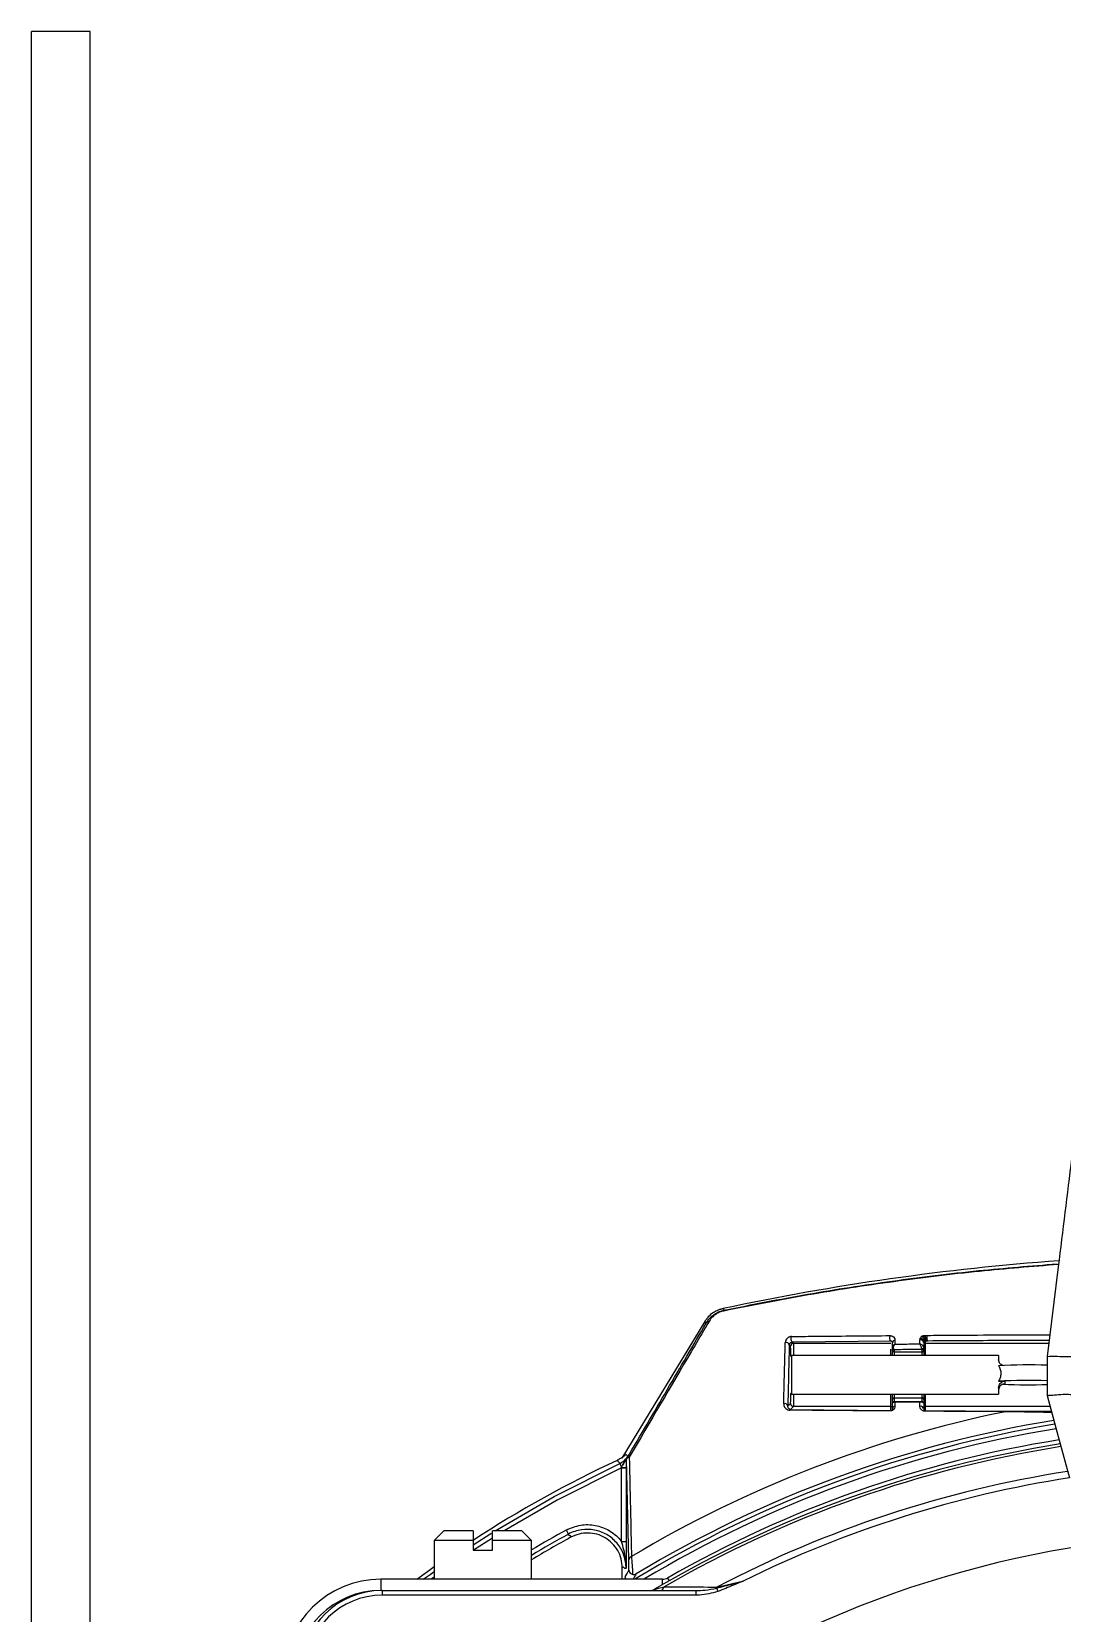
# Model space of a CAD drawing. Extents: x 7 to 135, y 3 to 97.
# Drawn here: x 124.96 to 128.27, y 44.61 to 49.7 of the extents above; entities that cross this region are included whole.
import ezdxf

# ---------------------------------------------------------------- set-up
doc = ezdxf.new("R2010")
doc.units = 0
doc.header["$MEASUREMENT"] = 0
doc.layers.add('OBJECT', color=7, linetype='CONTINUOUS')

msp = doc.modelspace()

# ---------------------------------------------------------------- linework, layer by layer
at = {"layer": 'OBJECT'}
for p, q in [((125.1466, 49.6965), (124.9586, 49.6965)), ((124.9586, 40.7239), (124.9586, 49.6965)), ((125.1466, 42.8801), (125.1466, 49.6965)), ((128.2571, 45.7251), (128.2216, 45.4365)), ((126.8562, 45.1099), (127.1222, 45.5492)), ((127.3967, 45.4694), (127.3929, 45.4732)), ((127.7197, 45.4854), (127.4033, 45.4828)), ((127.4033, 45.4828), (127.4067, 45.4794)), ((127.4067, 45.4794), (127.7197, 45.4794)), ((127.7247, 45.4662), (127.7247, 45.4809)), ((127.8247, 45.4814), (127.8247, 45.4651)), ((127.8266, 45.4851), (127.8251, 45.4832)), ((127.8282, 45.5043), (127.837, 45.5043)), ((127.8338, 45.4862), (127.8297, 45.4861)), ((127.8297, 45.4861), (127.8297, 45.4794)), ((127.8297, 45.4794), (128.2269, 45.4794)), ((127.8297, 45.4794), (127.8297, 45.4399)), ((127.8391, 45.4862), (127.8338, 45.4862)), ((127.4004, 45.4399), (127.3967, 45.4362)), ((128.0654, 45.4399), (127.4004, 45.4399)), ((127.4004, 45.4399), (127.4004, 45.3151)), ((127.7197, 45.4399), (127.7197, 45.4601)), ((127.7247, 45.4564), (127.7247, 45.4632)), ((127.7247, 45.4399), (127.7247, 45.4564)), ((127.7297, 45.4582), (127.7297, 45.4514)), ((127.7297, 45.4514), (127.8197, 45.4514)), ((127.7297, 45.4514), (127.7297, 45.4399)), ((127.8197, 45.4514), (127.8197, 45.4588)), ((127.8197, 45.4399), (127.8197, 45.4514)), ((127.8247, 45.4638), (127.8247, 45.4564)), ((127.8247, 45.4564), (127.8247, 45.4399)), ((128.0654, 45.4399), (128.0654, 45.4256)), ((128.2216, 45.4365), (128.2216, 45.3115)), ((128.2216, 45.4365), (128.2216, 45.4365)), ((127.3967, 45.3187), (127.4004, 45.3149)), ((128.0654, 45.3569), (128.0854, 45.3569)), ((128.0654, 45.3359), (128.0654, 45.3149)), ((128.0854, 45.3569), (128.0854, 45.348)), ((127.3881, 45.2768), (127.3967, 45.2854)), ((127.4067, 45.2754), (127.3973, 45.2661)), ((127.3973, 45.2661), (127.7197, 45.2632)), ((127.4004, 45.3151), (127.4004, 45.3149)), ((127.4004, 45.3149), (128.0654, 45.3149)), ((127.7197, 45.2754), (127.4067, 45.2754)), ((127.7197, 45.2754), (127.7197, 45.3149)), ((127.7197, 45.2632), (127.7197, 45.2754)), ((127.7247, 45.2984), (127.7247, 45.3149)), ((127.7247, 45.2869), (127.7247, 45.2984)), ((127.7247, 45.2685), (127.7247, 45.2869)), ((127.7297, 45.3149), (127.7297, 45.3034)), ((127.7297, 45.3034), (127.7297, 45.2919)), ((127.7297, 45.3034), (127.8197, 45.3034)), ((127.8197, 45.3034), (127.8197, 45.3149)), ((127.8197, 45.2913), (127.8197, 45.3034)), ((127.8247, 45.3149), (127.8247, 45.2984)), ((127.8247, 45.2984), (127.8247, 45.2863)), ((127.8247, 45.2863), (127.8247, 45.2679)), ((127.8297, 45.3149), (127.8297, 45.2754)), ((127.8297, 45.2754), (127.8297, 45.2623)), ((128.2313, 45.2754), (127.8297, 45.2754)), ((128.2216, 45.3115), (128.2216, 45.3115)), ((127.8297, 45.2623), (128.0897, 45.2607)), ((126.8693, 45.1215), (126.8743, 45.116)), ((126.854, 45.0788), (126.8543, 45.0796)), ((126.854, 45.0788), (126.869, 45.0788)), ((126.854, 44.8416), (126.854, 45.0788)), ((126.8543, 45.0796), (126.8568, 45.0866)), ((126.8697, 45.1061), (126.8688, 45.1064)), ((126.869, 45.0802), (126.869, 45.0788)), ((126.869, 45.0788), (126.869, 44.8416)), ((126.8773, 44.7824), (126.8697, 45.1061)), ((126.2834, 44.8762), (126.2524, 44.8452)), ((126.3776, 44.8762), (126.2834, 44.8762)), ((126.3776, 44.8762), (126.3776, 44.8452)), ((126.5339, 44.8762), (126.4396, 44.8762)), ((126.4396, 44.8452), (126.4396, 44.8762)), ((126.5649, 44.8452), (126.5339, 44.8762)), ((126.2524, 44.8452), (126.2524, 44.7199)), ((126.3776, 44.8452), (126.2524, 44.8452)), ((126.3776, 44.8452), (126.3776, 44.8137)), ((126.3776, 44.8137), (126.4396, 44.8137)), ((126.439, 44.8527), (126.3783, 44.8137)), ((126.4396, 44.8137), (126.4396, 44.8452)), ((126.5649, 44.8452), (126.4396, 44.8452)), ((126.5649, 44.7199), (126.5649, 44.8452)), ((126.854, 44.8416), (126.869, 44.8416)), ((126.0803, 44.7199), (126.0803, 44.6839)), ((126.9859, 44.7199), (126.0803, 44.7199)), ((126.2524, 44.7271), (126.2424, 44.7199)), ((126.8562, 44.7199), (126.8562, 44.7568)), ((126.9859, 44.7031), (126.9859, 44.7199)), ((127.0018, 44.7241), (127.0069, 44.7151)), ((126.0844, 44.6839), (126.0803, 44.6839)), ((126.0844, 44.6839), (127.0925, 44.6839)), ((126.0844, 44.6839), (126.0844, 44.6689)), ((127.0925, 44.6689), (126.0844, 44.6689)), ((127.0925, 44.6839), (127.0925, 44.6689))]:
    msp.add_line(p, q, dxfattribs=at)
at = {"layer": 'OBJECT', "flags": 128}
for points in [[(127.1804, 45.5906), (127.1824, 45.5878), (127.184, 45.5856)], [(127.126, 45.5439), (127.1239, 45.5468), (127.1222, 45.5492)], [(127.4033, 45.4828), (127.4019, 45.4834), (127.4006, 45.4848), (127.3996, 45.4869), (127.399, 45.4897), (127.3987, 45.4927), (127.3989, 45.4957), (127.3994, 45.4985), (127.4004, 45.5007)], [(127.7197, 45.4854), (127.7185, 45.4859), (127.7175, 45.4874), (127.7167, 45.4896), (127.7161, 45.4924), (127.7159, 45.4954), (127.7161, 45.4985), (127.7166, 45.5013), (127.7174, 45.5035)], [(127.7324, 45.489), (127.7324, 45.4778), (127.7324, 45.4763)], [(127.8126, 45.4769), (127.8126, 45.488), (127.8126, 45.4895)], [(127.7247, 45.4662), (127.7248, 45.4659), (127.7249, 45.4656), (127.7252, 45.4653), (127.7256, 45.465), (127.7261, 45.4648), (127.7266, 45.4646), (127.7273, 45.4644), (127.728, 45.4643)], [(127.7323, 45.2899), (127.7323, 45.2786), (127.7323, 45.2765)], [(127.8125, 45.2759), (127.8125, 45.2871), (127.8125, 45.2893)], [(128.2216, 45.3115), (128.2572, 45.1788), (128.2928, 45.046)], [(126.4481, 44.8762), (126.6377, 44.9866), (126.8482, 45.0927)], [(126.854, 45.0788), (126.6466, 44.9744), (126.4766, 44.8762)], [(126.8482, 45.0927), (126.8469, 45.0941), (126.8411, 45.1006), (126.8397, 45.1022)], [(126.8482, 45.0927), (126.8484, 45.0924), (126.8487, 45.0916), (126.8493, 45.0904), (126.85, 45.0888), (126.8509, 45.0868), (126.852, 45.0846), (126.8531, 45.0822), (126.8543, 45.0796)], [(126.3776, 44.8312), (126.4344, 44.8676), (126.4364, 44.8688)], [(126.1962, 44.7199), (126.2303, 44.7448), (126.2524, 44.7606)], [(126.2169, 44.7199), (126.2389, 44.7359), (126.2524, 44.7455)], [(126.8654, 44.7275), (126.8717, 44.7387), (126.8778, 44.7496)], [(126.8654, 44.7275), (126.8659, 44.7235), (126.8674, 44.7199)], [(127.1593, 44.6917), (127.1597, 44.6906), (127.1602, 44.6895), (127.1607, 44.6882), (127.1612, 44.6868), (127.1617, 44.6853), (127.1623, 44.6838), (127.1629, 44.6822), (127.1635, 44.6806)]]:
    msp.add_lwpolyline(points, dxfattribs=at)
at = {"layer": 'OBJECT'}
for centre, radius, start, end in [((128.8465, 37.766), 8, 94.20907, 102.02022), ((127.1859, 45.5826), 0.00353, 122.2488, 180.6143), ((127.1335, 45.5384), 0.00927, 87.4564, 144.0217), ((127.3832, 45.4717), 0.00988, 8.7568, 108.5259), ((127.4067, 45.4694), 0.01, 90.0226, 179.9774), ((127.7335, 45.4802), 0.0088, 96.7881, 175.6841), ((127.8151, 45.4802), 0.00966, 7.1372, 105.2052), ((127.8297, 45.4744), 0.005, 89.9969, 179.993), ((127.7297, 45.4632), 0.005, 180.0103, 269.9997), ((127.7297, 45.4564), 0.005, 180.007, 270.0031), ((127.82, 45.466), 0.00482, 252.8644, 349.2803), ((127.8197, 45.4638), 0.005, 269.9883, 0.0016), ((127.8197, 45.4564), 0.005, 269.9902, 359.9997), ((128.161, 43.6491), 1.7602, 88.0274, 93.1136), ((128.161, 43.599), 1.7605, 88.0277, 93.1132), ((128.1608, 47.182), 1.8366, 267.4823, 271.8974), ((127.3783, 45.2752), 0.00991, 8.9458, 109.2355), ((127.3979, 45.2621), 0.004, 97.848, 153.532), ((127.4067, 45.2854), 0.01, 180.0226, 269.9758), ((127.7197, 45.2804), 0.005, 269.9936, 359.9963), ((127.7297, 45.2984), 0.005, 90.0003, 179.993), ((127.7297, 45.2869), 0.005, 89.9969, 179.993), ((127.7334, 45.2678), 0.00877, 97.3817, 175.7302), ((127.731, 45.2874), 0.00448, 91.6067, 150.8682), ((127.8151, 45.2666), 0.00967, 7.2546, 105.7717), ((127.8164, 45.2887), 0.0025, 32.1355, 84.8892), ((127.8197, 45.2984), 0.005, 0.0003, 90.0064), ((127.8197, 45.2863), 0.005, 0.0003, 90.0098), ((127.8297, 45.2804), 0.005, 180.0103, 269.9997), ((128.8467, 41.5164), 3.8186, 101.4598, 120.8968), ((128.8467, 41.5164), 3.7503, 99.2082, 121.3276), ((128.8467, 41.5164), 3.7631, 99.2281, 121.1334), ((127.7203, 45.26), 0.00327, 100.5853, 157.6108), ((127.8303, 45.2594), 0.00302, 102.0369, 159.6651), ((128.0904, 45.2583), 0.00249, 107.5601, 166.1275), ((128.8467, 41.5164), 3.7353, 99.1849, 120.9476), ((128.8461, 41.5039), 3.711, 99.0877, 119.8014), ((128.8466, 41.4765), 3.7247, 99.0072, 120.4312), ((128.8466, 41.4765), 3.7159, 98.993, 119.9693), ((128.4207, 41.7084), 3.744, 114.9783, 123.0625), ((126.8577, 45.1779), 0.0983, 267.9736, 276.5731), ((128.8466, 41.4765), 3.6335, 98.8562, 117.646), ((128.8466, 41.4765), 3.6122, 98.8176, 116.3325), ((128.4207, 41.7084), 3.6183, 118.8272, 120.8576), ((128.4207, 41.7084), 3.6033, 118.8271, 121.0002), ((128.8466, 41.5165), 3.35, 93.5142, 125.5044), ((128.4207, 41.7084), 3.591, 118.8087, 121.118), ((126.8896, 44.7814), 0.0123, 107.6992, 175.6326), ((126.0803, 44.4069), 0.313, 90, 179), ((133.9634, 40.7687), 8.1012, 150.66522, 150.80809), ((126.9859, 44.7519), 0.032, 270, 299.8014), ((126.0803, 44.4069), 0.277, 90, 179), ((126.0844, 44.4239), 0.26, 90, 178.8389), ((126.0844, 44.4239), 0.245, 90, 178.8389), ((126.9449, 44.7139), 0.03, 270, 300.4312), ((126.9763, 44.6977), 0.0143, 284.196, 351.0933), ((127.1283, 44.706), 0.0341, 335.274, 341.4684)]:
    msp.add_arc(centre, radius, start, end, dxfattribs=at)
for centre, major_axis, ratio, start_param, end_param in [((127.4067, 45.3774), (0, 0.102), 0.015744, 5.371918, 6.265732), ((127.3967, 45.3774), (0, 0.092), 0.017455, 5.422492, 6.265732), ((127.3967, 45.3774), (0, 0.092), 0.017455, 3.159046, 4.002286), ((127.4067, 45.3774), (0, 0.102), 0.015744, 3.159046, 4.052859)]:
    msp.add_ellipse(centre, major_axis=major_axis, ratio=ratio, start_param=start_param, end_param=end_param, dxfattribs=at)
for points, knots in [([(128.3443, 46.4316), (128.3436, 46.4259), (128.3401, 46.3975), (128.3253, 46.2781), (128.2969, 46.0483), (128.2714, 45.8412), (128.2571, 45.7251)], [0, 0, 0, 0, 0.024147, 0.120738, 0.507103, 1, 1, 1, 1]), ([(128.2579, 45.7322), (128.1732, 45.7254), (127.9955, 45.7113), (127.727, 45.6781), (127.4524, 45.6361), (127.2724, 45.6004), (127.1824, 45.5826)], [0, 0, 0, 0, 0.231558, 0.485576, 0.742782, 1, 1, 1, 1]), ([(127.184, 45.5856), (127.2729, 45.6032), (127.4505, 45.6383), (127.7237, 45.6802), (127.9912, 45.7134), (128.1693, 45.7275), (128.2533, 45.7342)], [0, 0, 0, 0, 0.2553137, 0.5106163, 0.7690007, 1, 1, 1, 1]), ([(127.126, 45.5439), (127.1297, 45.5495), (127.1366, 45.5597), (127.1516, 45.5723), (127.1676, 45.5812), (127.1786, 45.5842), (127.184, 45.5856)], [0, 0, 0, 0, 0.310494, 0.568554, 0.784349, 1, 1, 1, 1]), ([(127.1286, 45.5591), (127.1296, 45.5604), (127.1332, 45.5653), (127.1408, 45.5719), (127.1464, 45.5767)], [0, 0, 0, 0, 0.262267, 1, 1, 1, 1]), ([(127.1824, 45.5826), (127.1778, 45.5814), (127.1687, 45.579), (127.1551, 45.5714), (127.1425, 45.5607), (127.137, 45.5523), (127.1339, 45.5477)], [0, 0, 0, 0, 0.210462, 0.421165, 0.679148, 1, 1, 1, 1]), ([(127.1464, 45.5767), (127.1512, 45.5797), (127.1585, 45.5841), (127.1667, 45.5871), (127.1685, 45.5877), (127.1689, 45.5878)], [0, 0, 0, 0, 0.60342, 0.908941, 1, 1, 1, 1]), ([(127.1689, 45.5878), (127.1697, 45.588), (127.1709, 45.5883), (127.1729, 45.5889), (127.1748, 45.5894), (127.1766, 45.5898), (127.1783, 45.5902), (127.1795, 45.5904), (127.1802, 45.5906), (127.1804, 45.5906)], [0, 0, 0, 0, 0.3217019, 0.5413701, 0.6931378, 0.8521132, 0.9158647, 0.9689662, 1, 1, 1, 1]), ([(126.871, 45.108), (126.9145, 45.1823), (127.0017, 45.331), (127.0845, 45.4729), (127.126, 45.5439)], [0, 0, 0, 0, 0.499626, 1, 1, 1, 1]), ([(127.1339, 45.5477), (127.1302, 45.5413), (127.1116, 45.5095), (127.0287, 45.368), (126.9459, 45.2271), (126.8787, 45.1129)], [0, 0, 0, 0, 0.045191, 0.225954, 1, 1, 1, 1]), ([(127.1222, 45.5492), (127.1224, 45.5496), (127.1229, 45.5504), (127.1237, 45.5518), (127.1255, 45.5545), (127.1271, 45.5569), (127.1281, 45.5584), (127.1286, 45.5591)], [0, 0, 0, 0, 0.047461, 0.109272, 0.225816, 0.646285, 1, 1, 1, 1]), ([(127.375, 45.2846), (127.3757, 45.3136), (127.3774, 45.3792), (127.3791, 45.4446), (127.38, 45.481)], [0, 0, 0, 0, 0.44271, 1, 1, 1, 1]), ([(127.4004, 45.5007), (127.3991, 45.5007), (127.3965, 45.5005), (127.3925, 45.4992), (127.3887, 45.4971), (127.3848, 45.4938), (127.381, 45.4881), (127.3804, 45.4838), (127.38, 45.481)], [0, 0, 0, 0, 0.105686, 0.211953, 0.310189, 0.443908, 0.64924, 1, 1, 1, 1]), ([(127.3929, 45.4732), (127.392, 45.4367), (127.3904, 45.3714), (127.3888, 45.3058), (127.3881, 45.2768)], [0, 0, 0, 0, 0.557292, 1, 1, 1, 1]), ([(127.3929, 45.4732), (127.3932, 45.4747), (127.3935, 45.4767), (127.3955, 45.4793), (127.3967, 45.4805), (127.3978, 45.4812), (127.3989, 45.4818), (127.4, 45.4823), (127.4013, 45.4827), (127.4024, 45.4828), (127.403, 45.4828), (127.4033, 45.4828)], [0, 0, 0, 0, 0.4880719, 0.6407344, 0.7123929, 0.7730638, 0.8187575, 0.8648549, 0.9058683, 0.962321, 1, 1, 1, 1]), ([(127.4004, 45.5007), (127.4063, 45.5008), (127.436, 45.5011), (127.5403, 45.502), (127.6411, 45.5029), (127.7174, 45.5035)], [0, 0, 0, 0, 0.057285, 0.286437, 1, 1, 1, 1]), ([(127.7174, 45.5035), (127.719, 45.5033), (127.7223, 45.503), (127.7267, 45.5007), (127.7312, 45.4963), (127.732, 45.4917), (127.7324, 45.489)], [0, 0, 0, 0, 0.14682, 0.307864, 0.583686, 1, 1, 1, 1]), ([(127.7247, 45.4809), (127.7246, 45.4817), (127.7243, 45.4832), (127.7228, 45.4845), (127.7215, 45.4852), (127.7202, 45.4854), (127.7197, 45.4854)], [0, 0, 0, 0, 0.449939, 0.736989, 0.88839, 1, 1, 1, 1]), ([(127.7247, 45.4662), (127.7248, 45.467), (127.7249, 45.4685), (127.726, 45.471), (127.7279, 45.4734), (127.7299, 45.475), (127.7313, 45.4758), (127.7318, 45.476), (127.7321, 45.4761), (127.7322, 45.4762), (127.7323, 45.4762), (127.7323, 45.4762), (127.7324, 45.4763), (127.7324, 45.4763)], [0, 0, 0, 0, 0.177165, 0.37817, 0.602217, 0.860542, 0.921391, 0.955495, 0.974755, 0.985659, 0.988705, 0.990724, 1, 1, 1, 1]), ([(127.728, 45.4643), (127.728, 45.465), (127.7279, 45.4667), (127.7284, 45.4695), (127.7295, 45.4725), (127.7308, 45.4745), (127.7317, 45.4756), (127.732, 45.4759), (127.7322, 45.4761), (127.7323, 45.4761), (127.7323, 45.4762), (127.7324, 45.4762), (127.7324, 45.4763), (127.7324, 45.4763)], [0, 0, 0, 0, 0.177181, 0.378145, 0.60219, 0.860527, 0.921382, 0.955449, 0.974729, 0.985702, 0.988718, 0.990769, 1, 1, 1, 1]), ([(127.7324, 45.4763), (127.7494, 45.4764), (127.776, 45.4766), (127.8028, 45.4768), (127.8126, 45.4769)], [0, 0, 0, 0, 0.636488, 1, 1, 1, 1]), ([(127.8126, 45.4895), (127.8128, 45.4914), (127.8129, 45.4933), (127.8137, 45.4951), (127.8137, 45.4951)], [0, 0, 0, 0, 0.991979, 1, 1, 1, 1]), ([(127.8185, 45.4614), (127.8184, 45.4619), (127.8182, 45.4629), (127.8176, 45.4649), (127.8169, 45.4673), (127.8157, 45.4704), (127.8144, 45.4733), (127.8135, 45.4752), (127.813, 45.4761), (127.8128, 45.4765), (127.8127, 45.4767), (127.8126, 45.4768), (127.8126, 45.4768), (127.8126, 45.4769)], [0, 0, 0, 0, 0.109506, 0.21916, 0.341374, 0.502151, 0.736128, 0.872147, 0.934208, 0.965691, 0.982083, 0.993424, 1, 1, 1, 1]), ([(127.8247, 45.4651), (127.8247, 45.4656), (127.8246, 45.4667), (127.8238, 45.4686), (127.8225, 45.4707), (127.8202, 45.4732), (127.8174, 45.4751), (127.815, 45.4762), (127.8138, 45.4766), (127.8132, 45.4767), (127.8129, 45.4768), (127.8127, 45.4768), (127.8126, 45.4769), (127.8126, 45.4769)], [0, 0, 0, 0, 0.109482, 0.219138, 0.341355, 0.502134, 0.736118, 0.872103, 0.934209, 0.965721, 0.98204, 0.993397, 1, 1, 1, 1]), ([(127.8137, 45.4951), (127.8142, 45.4962), (127.8151, 45.4982), (127.8172, 45.5001), (127.8183, 45.501)], [0, 0, 0, 0, 0.497686, 1, 1, 1, 1]), ([(127.8137, 45.4951), (127.8146, 45.4951), (127.8163, 45.4951), (127.8188, 45.4943), (127.8211, 45.493), (127.8231, 45.4914), (127.8245, 45.4894), (127.8254, 45.4873), (127.8257, 45.4852), (127.8253, 45.4839), (127.8251, 45.4832)], [0, 0, 0, 0, 0.125007, 0.250003, 0.375009, 0.500001, 0.625, 0.750025, 0.874998, 1, 1, 1, 1]), ([(127.8183, 45.501), (127.8189, 45.5015), (127.8202, 45.5024), (127.8218, 45.503), (127.8225, 45.5033)], [0, 0, 0, 0, 0.505819, 1, 1, 1, 1]), ([(127.8183, 45.501), (127.8189, 45.5007), (127.8202, 45.5001), (127.8224, 45.4984), (127.8245, 45.4961), (127.8264, 45.4933), (127.8275, 45.4905), (127.8278, 45.488), (127.8275, 45.4861), (127.8269, 45.4854), (127.8266, 45.4851)], [0, 0, 0, 0, 0.106958, 0.229536, 0.360444, 0.498371, 0.64023, 0.774673, 0.894926, 1, 1, 1, 1]), ([(127.8225, 45.5033), (127.8235, 45.5036), (127.8254, 45.5041), (127.8273, 45.5042), (127.8282, 45.5043)], [0, 0, 0, 0, 0.502883, 1, 1, 1, 1]), ([(127.8225, 45.5033), (127.823, 45.5029), (127.8241, 45.5021), (127.8258, 45.4999), (127.8277, 45.497), (127.8294, 45.4936), (127.8305, 45.4904), (127.8308, 45.488), (127.8305, 45.4865), (127.83, 45.4863), (127.8297, 45.4861)], [0, 0, 0, 0, 0.103946, 0.22729, 0.368842, 0.517354, 0.660944, 0.7914, 0.903701, 1, 1, 1, 1]), ([(127.8251, 45.4832), (127.8251, 45.4832), (127.8248, 45.4826), (127.8247, 45.482), (127.8247, 45.4814)], [0, 0, 0, 0, 0.007548, 1, 1, 1, 1]), ([(127.8297, 45.4861), (127.8295, 45.4861), (127.8292, 45.4861), (127.8288, 45.4861), (127.8285, 45.486), (127.8283, 45.4859), (127.8281, 45.4859), (127.8278, 45.4858), (127.8274, 45.4856), (127.827, 45.4854), (127.8267, 45.4852), (127.8266, 45.4851)], [0, 0, 0, 0, 0.182175, 0.255225, 0.31859, 0.368301, 0.417235, 0.468139, 0.523863, 0.75926, 1, 1, 1, 1]), ([(127.8282, 45.5043), (127.8285, 45.5038), (127.829, 45.5027), (127.8301, 45.5002), (127.8313, 45.497), (127.8325, 45.4934), (127.8334, 45.4901), (127.8339, 45.4877), (127.8341, 45.4864), (127.8339, 45.4863), (127.8338, 45.4862)], [0, 0, 0, 0, 0.105309, 0.230361, 0.371059, 0.517999, 0.65973, 0.788607, 0.902, 1, 1, 1, 1]), ([(127.8391, 45.4862), (127.8387, 45.4863), (127.838, 45.4865), (127.837, 45.4881), (127.8362, 45.4903), (127.8357, 45.4932), (127.8356, 45.4963), (127.8357, 45.4994), (127.8362, 45.5023), (127.8368, 45.5037), (127.837, 45.5043)], [0, 0, 0, 0, 0.124969, 0.249981, 0.375014, 0.499988, 0.624998, 0.750001, 0.875004, 1, 1, 1, 1]), ([(127.837, 45.5043), (127.8401, 45.5044), (127.8683, 45.5046), (127.9974, 45.5054), (128.1258, 45.5063), (128.2302, 45.5065), (128.2302, 45.5065)], [0, 0, 0, 0, 0.02432, 0.219205, 0.999653, 1, 1, 1, 1]), ([(128.228, 45.4882), (128.1769, 45.488), (128.0449, 45.4875), (127.9173, 45.4867), (127.8391, 45.4862)], [0, 0, 0, 0, 0.386905, 1, 1, 1, 1]), ([(127.7247, 45.4632), (127.7247, 45.4632), (127.7247, 45.4634), (127.7247, 45.4644), (127.7247, 45.4655), (127.7247, 45.4661), (127.7247, 45.4662)], [0, 0, 0, 0, 0.318775, 0.638214, 0.944472, 1, 1, 1, 1]), ([(127.7297, 45.4582), (127.7295, 45.4583), (127.729, 45.4586), (127.7284, 45.4606), (127.7281, 45.4628), (127.728, 45.4641), (127.728, 45.4643)], [0, 0, 0, 0, 0.313719, 0.63197, 0.942908, 1, 1, 1, 1]), ([(127.8197, 45.4588), (127.8083, 45.4587), (127.7782, 45.4585), (127.7483, 45.4583), (127.7297, 45.4582)], [0, 0, 0, 0, 0.378402, 1, 1, 1, 1]), ([(127.8197, 45.4588), (127.8195, 45.4589), (127.8191, 45.4592), (127.8187, 45.4606), (127.8185, 45.4614)], [0, 0, 0, 0, 0.49755, 1, 1, 1, 1]), ([(127.8247, 45.4651), (127.8247, 45.4647), (127.8247, 45.464), (127.8247, 45.4639), (127.8247, 45.4638)], [0, 0, 0, 0, 0.499718, 1, 1, 1, 1]), ([(128.0802, 45.4076), (128.0799, 45.4076), (128.0776, 45.4079), (128.0737, 45.4102), (128.0693, 45.4141), (128.066, 45.4197), (128.0656, 45.4234), (128.0654, 45.4256)], [0, 0, 0, 0, 0.03037, 0.23743, 0.446988, 0.669026, 1, 1, 1, 1]), ([(128.2216, 45.4365), (128.223, 45.4368), (128.2257, 45.4373), (128.2465, 45.4372), (128.2762, 45.4364), (128.3011, 45.4365), (128.3132, 45.4365)], [0, 0, 0, 0, 0.253585, 0.507165, 0.760847, 1, 1, 1, 1]), ([(128.0654, 45.4068), (128.0674, 45.4029), (128.0714, 45.395), (128.0732, 45.3812), (128.0708, 45.368), (128.0672, 45.3606), (128.0654, 45.3569)], [0, 0, 0, 0, 0.26396, 0.530255, 0.765274, 1, 1, 1, 1]), ([(128.0654, 45.3359), (128.0657, 45.3386), (128.0661, 45.3431), (128.0698, 45.3498), (128.075, 45.3544), (128.0806, 45.3566), (128.0841, 45.3569), (128.0854, 45.3569)], [0, 0, 0, 0, 0.287916, 0.494962, 0.703006, 0.889448, 1, 1, 1, 1]), ([(128.0854, 45.348), (128.0833, 45.3479), (128.0792, 45.3475), (128.0736, 45.3447), (128.0693, 45.3407), (128.066, 45.3352), (128.0656, 45.3314), (128.0654, 45.3292)], [0, 0, 0, 0, 0.176036, 0.351991, 0.530067, 0.718743, 1, 1, 1, 1]), ([(127.375, 45.2846), (127.3751, 45.2825), (127.3755, 45.2766), (127.3799, 45.2697), (127.3868, 45.2648), (127.3922, 45.2642), (127.3943, 45.2639)], [0, 0, 0, 0, 0.212236, 0.61217, 0.848354, 1, 1, 1, 1]), ([(127.3973, 45.2661), (127.3963, 45.2662), (127.3934, 45.2667), (127.3903, 45.2693), (127.3882, 45.2727), (127.3881, 45.2757), (127.3881, 45.2768)], [0, 0, 0, 0, 0.130285, 0.362328, 0.778804, 1, 1, 1, 1]), ([(127.7323, 45.2765), (127.7321, 45.2742), (127.7317, 45.2706), (127.7286, 45.2661), (127.7257, 45.2636), (127.7229, 45.2622), (127.7201, 45.2613), (127.7182, 45.2613), (127.7173, 45.2612)], [0, 0, 0, 0, 0.386624, 0.595875, 0.724493, 0.811142, 0.905823, 1, 1, 1, 1]), ([(127.7197, 45.2632), (127.7199, 45.2632), (127.7202, 45.2632), (127.7206, 45.2632), (127.721, 45.2633), (127.7214, 45.2635), (127.7218, 45.2636), (127.7225, 45.264), (127.7239, 45.2652), (127.7245, 45.2667), (127.7247, 45.2679), (127.7247, 45.2685)], [0, 0, 0, 0, 0.04192, 0.06429, 0.082612, 0.101028, 0.122133, 0.157032, 0.258627, 0.664212, 1, 1, 1, 1]), ([(127.7247, 45.2869), (127.7247, 45.2872), (127.7249, 45.288), (127.7258, 45.2888), (127.7268, 45.2894), (127.7271, 45.2895)], [0, 0, 0, 0, 0.2891923, 0.8204379, 1, 1, 1, 1]), ([(127.7271, 45.2895), (127.7272, 45.2896), (127.728, 45.2899), (127.7293, 45.2902), (127.7309, 45.2901), (127.7316, 45.29), (127.7319, 45.2899), (127.7321, 45.2899), (127.7322, 45.2899), (127.7323, 45.2899), (127.7323, 45.2899)], [0, 0, 0, 0, 0.039423, 0.573673, 0.784182, 0.888548, 0.942056, 0.969841, 0.982714, 1, 1, 1, 1]), ([(127.7297, 45.2919), (127.7298, 45.2919), (127.73, 45.2919), (127.7308, 45.2918), (127.7309, 45.2918)], [0, 0, 0, 0, 0.828241, 1, 1, 1, 1]), ([(127.7309, 45.2918), (127.7459, 45.2917), (127.7743, 45.2915), (127.803, 45.2913), (127.8166, 45.2912)], [0, 0, 0, 0, 0.525643, 1, 1, 1, 1]), ([(127.7309, 45.2918), (127.7309, 45.2918), (127.7311, 45.2918), (127.7314, 45.2914), (127.7319, 45.2907), (127.7321, 45.2903), (127.7322, 45.2901), (127.7323, 45.29), (127.7323, 45.2899), (127.7323, 45.2899), (127.7323, 45.2899)], [0, 0, 0, 0, 0.039595, 0.574268, 0.784712, 0.888699, 0.94208, 0.969956, 0.982728, 1, 1, 1, 1]), ([(127.8125, 45.2893), (127.7995, 45.2894), (127.7727, 45.2896), (127.746, 45.2898), (127.7323, 45.2899)], [0, 0, 0, 0, 0.4845814, 1, 1, 1, 1]), ([(127.8166, 45.2912), (127.8162, 45.2911), (127.8153, 45.2911), (127.8143, 45.2906), (127.8135, 45.2901), (127.813, 45.2898), (127.8128, 45.2896), (127.8127, 45.2895), (127.8126, 45.2894), (127.8125, 45.2893), (127.8125, 45.2893), (127.8125, 45.2893)], [0, 0, 0, 0, 0.296451, 0.614611, 0.783102, 0.87714, 0.930052, 0.960267, 0.975482, 0.98014, 1, 1, 1, 1]), ([(127.8185, 45.29), (127.8179, 45.2901), (127.8167, 45.2902), (127.8151, 45.29), (127.8139, 45.2898), (127.8133, 45.2896), (127.8129, 45.2895), (127.8128, 45.2894), (127.8127, 45.2894), (127.8126, 45.2893), (127.8125, 45.2893), (127.8125, 45.2893)], [0, 0, 0, 0, 0.2965334, 0.6144766, 0.7829843, 0.8769648, 0.9300688, 0.9602072, 0.9755611, 0.9800508, 1, 1, 1, 1]), ([(127.8275, 45.2604), (127.8271, 45.2605), (127.8252, 45.2605), (127.822, 45.2614), (127.8178, 45.2637), (127.8136, 45.2685), (127.8129, 45.2732), (127.8125, 45.2759)], [0, 0, 0, 0, 0.038585, 0.160834, 0.320219, 0.601395, 1, 1, 1, 1]), ([(127.8166, 45.2912), (127.8166, 45.2912), (127.8172, 45.2912), (127.8181, 45.2912), (127.8194, 45.2913), (127.8196, 45.2913), (127.8197, 45.2913)], [0, 0, 0, 0, 0.015185, 0.236369, 0.455614, 1, 1, 1, 1]), ([(127.8247, 45.2863), (127.8247, 45.2866), (127.8246, 45.2873), (127.8235, 45.2884), (127.8214, 45.2894), (127.8195, 45.2898), (127.8185, 45.29)], [0, 0, 0, 0, 0.181214, 0.512976, 0.734869, 1, 1, 1, 1]), ([(127.8247, 45.2679), (127.8248, 45.2669), (127.8251, 45.2653), (127.8264, 45.2636), (127.8278, 45.2627), (127.8288, 45.2624), (127.8296, 45.2624), (127.8297, 45.2623)], [0, 0, 0, 0, 0.429895, 0.723566, 0.875857, 0.974674, 1, 1, 1, 1]), ([(128.2216, 45.3115), (128.2218, 45.3114), (128.2227, 45.3112), (128.2326, 45.3121), (128.2564, 45.3136), (128.2851, 45.3167), (128.3053, 45.3133), (128.3132, 45.312)], [0, 0, 0, 0, 0.09751, 0.351329, 0.599304, 0.843153, 1, 1, 1, 1]), ([(127.7173, 45.2612), (127.7112, 45.2613), (127.6809, 45.2615), (127.5715, 45.2623), (127.4712, 45.2632), (127.3943, 45.2639)], [0, 0, 0, 0, 0.05507, 0.275368, 1, 1, 1, 1]), ([(128.088, 45.2589), (128.0817, 45.2589), (128.0499, 45.2591), (127.9622, 45.2596), (127.8824, 45.2601), (127.8275, 45.2604)], [0, 0, 0, 0, 0.072108, 0.360569, 1, 1, 1, 1]), ([(128.2364, 45.2562), (128.2275, 45.2563), (128.1772, 45.2571), (128.1282, 45.2581), (128.088, 45.2589)], [0, 0, 0, 0, 0.178313, 1, 1, 1, 1]), ([(128.0897, 45.2607), (128.1255, 45.2605), (128.1736, 45.2603), (128.2229, 45.2602), (128.2354, 45.2602)], [0, 0, 0, 0, 0.7463287, 1, 1, 1, 1]), ([(126.8693, 45.1215), (126.8672, 45.1198), (126.8631, 45.1163), (126.8563, 45.1113), (126.8479, 45.1064), (126.8436, 45.1041), (126.8414, 45.103), (126.8405, 45.1026), (126.8399, 45.1023), (126.8397, 45.1022)], [0, 0, 0, 0, 0.423313, 0.852654, 0.960453, 0.987769, 0.994063, 0.997437, 1, 1, 1, 1]), ([(126.8482, 45.0927), (126.849, 45.093), (126.8558, 45.0963), (126.8656, 45.1035), (126.8718, 45.1125), (126.8743, 45.116)], [0, 0, 0, 0, 0.0704415, 0.6400838, 1, 1, 1, 1]), ([(126.8743, 45.116), (126.8742, 45.1159), (126.8723, 45.1127), (126.8667, 45.1033), (126.8608, 45.0933), (126.8568, 45.0866)], [0, 0, 0, 0, 0.008352, 0.336112, 1, 1, 1, 1]), ([(126.8568, 45.0866), (126.858, 45.0887), (126.8601, 45.0922), (126.8627, 45.0966), (126.8646, 45.0997), (126.866, 45.102), (126.8669, 45.1035), (126.8677, 45.1048), (126.8683, 45.1058), (126.8687, 45.1063), (126.8688, 45.1063), (126.8688, 45.1064)], [0, 0, 0, 0, 0.258552, 0.428135, 0.561804, 0.642324, 0.698951, 0.755904, 0.823315, 0.930971, 1, 1, 1, 1]), ([(126.8688, 45.1064), (126.8688, 45.1043), (126.8689, 45.0998), (126.869, 45.0908), (126.869, 45.0838), (126.869, 45.0802)], [0, 0, 0, 0, 0.287554, 0.628252, 1, 1, 1, 1]), ([(126.8697, 45.1061), (126.8697, 45.1061), (126.8698, 45.1062), (126.8703, 45.1069), (126.8708, 45.1078), (126.871, 45.108)], [0, 0, 0, 0, 0.416668, 0.838074, 1, 1, 1, 1]), ([(126.871, 45.108), (126.8718, 45.1091), (126.8735, 45.1111), (126.8766, 45.1124), (126.8784, 45.1129), (126.8787, 45.1129), (126.8787, 45.1129)], [0, 0, 0, 0, 0.4574973, 0.9146238, 0.9797345, 1, 1, 1, 1]), ([(126.8787, 45.1129), (126.8789, 45.107), (126.8795, 45.0775), (126.8819, 44.9714), (126.8842, 44.8704), (126.8859, 44.7931)], [0, 0, 0, 0, 0.0557176, 0.2785983, 1, 1, 1, 1]), ([(126.6761, 44.8783), (126.6914, 44.8848), (126.7212, 44.8974), (126.7703, 44.8956), (126.815, 44.8791), (126.8415, 44.8573), (126.8526, 44.8433), (126.854, 44.8416)], [0, 0, 0, 0, 0.250396, 0.489277, 0.728064, 0.966788, 1, 1, 1, 1]), ([(126.6833, 44.8652), (126.6832, 44.8654), (126.6829, 44.8658), (126.6813, 44.8689), (126.6789, 44.8732), (126.677, 44.8766), (126.6761, 44.8783)], [0, 0, 0, 0, 0.25002, 0.500013, 0.75, 1, 1, 1, 1]), ([(126.6902, 44.855), (126.6907, 44.856), (126.6915, 44.8579), (126.69, 44.8594), (126.6873, 44.8604), (126.6845, 44.8612), (126.6826, 44.8625), (126.6831, 44.8643), (126.6833, 44.8652)], [0, 0, 0, 0, 0.164096, 0.315804, 0.495857, 0.687349, 0.835753, 1, 1, 1, 1]), ([(126.8685, 44.7557), (126.8685, 44.7557), (126.8685, 44.7571), (126.8682, 44.7725), (126.8622, 44.8019), (126.8403, 44.8385), (126.8074, 44.8659), (126.7674, 44.8808), (126.724, 44.8816), (126.696, 44.8724), (126.6833, 44.8652), (126.6833, 44.8652)], [0, 0, 0, 0, 0.000009, 0.016125, 0.178789, 0.341409, 0.504028, 0.666691, 0.82942, 0.999991, 1, 1, 1, 1]), ([(126.8562, 44.7568), (126.8555, 44.7665), (126.8541, 44.7859), (126.8425, 44.8129), (126.8251, 44.8364), (126.8019, 44.8543), (126.775, 44.866), (126.7461, 44.8699), (126.7168, 44.8672), (126.6991, 44.859), (126.6902, 44.855)], [0, 0, 0, 0, 0.125014, 0.24991, 0.374848, 0.499972, 0.624761, 0.749752, 0.87472, 1, 1, 1, 1]), ([(126.8685, 44.7557), (126.8685, 44.7559), (126.8686, 44.7756), (126.8647, 44.8045), (126.8566, 44.8327), (126.854, 44.8416)], [0, 0, 0, 0, 0.005034, 0.684578, 1, 1, 1, 1]), ([(126.869, 44.8416), (126.869, 44.8313), (126.8689, 44.801), (126.8687, 44.7737), (126.8685, 44.7558), (126.8685, 44.7557)], [0, 0, 0, 0, 0.338568, 0.995453, 1, 1, 1, 1]), ([(126.8685, 44.7557), (126.8677, 44.755), (126.8661, 44.7537), (126.8636, 44.7557), (126.8611, 44.758), (126.8586, 44.7596), (126.857, 44.7578), (126.8562, 44.7568)], [0, 0, 0, 0, 0.199016, 0.380312, 0.620354, 0.802057, 1, 1, 1, 1]), ([(126.8778, 44.7496), (126.8778, 44.7523), (126.8777, 44.7647), (126.8775, 44.7746), (126.8773, 44.7824)], [0, 0, 0, 0, 0.214779, 1, 1, 1, 1]), ([(126.8859, 44.7931), (126.8865, 44.7846), (126.8876, 44.7686), (126.889, 44.7467), (126.8896, 44.7361), (126.8897, 44.7357)], [0, 0, 0, 0, 0.5293804, 0.9865092, 1, 1, 1, 1]), ([(126.8654, 44.7275), (126.8654, 44.7274), (126.8653, 44.7272), (126.8652, 44.7254), (126.8651, 44.7216), (126.8651, 44.7199)], [0, 0, 0, 0, 0.086733, 0.606828, 1, 1, 1, 1]), ([(126.8665, 44.7219), (126.8663, 44.7224), (126.8659, 44.7234), (126.8657, 44.7245), (126.8657, 44.7249), (126.8656, 44.7249)], [0, 0, 0, 0, 0.447123, 0.86576, 1, 1, 1, 1]), ([(126.8778, 44.7496), (126.8778, 44.7496), (126.8779, 44.7482), (126.8785, 44.745), (126.8809, 44.7407), (126.885, 44.7373), (126.8883, 44.7362), (126.8897, 44.7357)], [0, 0, 0, 0, 0.005372, 0.277621, 0.636344, 0.845815, 1, 1, 1, 1]), ([(126.8897, 44.7357), (126.8913, 44.7355), (126.8945, 44.7351), (126.8984, 44.7361), (126.9005, 44.7372), (126.901, 44.7375)], [0, 0, 0, 0, 0.417898, 0.836642, 1, 1, 1, 1]), ([(127.1593, 44.6917), (127.1768, 44.6962), (127.2036, 44.7031), (127.2312, 44.7105), (127.2419, 44.7133), (127.2433, 44.7136), (127.2441, 44.7139), (127.2443, 44.7139)], [0, 0, 0, 0, 0.617728, 0.949768, 0.971338, 0.992517, 1, 1, 1, 1]), ([(127.1607, 44.6951), (127.1848, 44.7006), (127.2126, 44.7069), (127.2407, 44.7131), (127.2443, 44.7139)], [0, 0, 0, 0, 0.870624, 1, 1, 1, 1]), ([(127.2443, 44.7139), (127.2441, 44.7138), (127.2338, 44.7096), (127.207, 44.6982), (127.1802, 44.6873), (127.1635, 44.6806)], [0, 0, 0, 0, 0.007321, 0.38165, 1, 1, 1, 1]), ([(126.9601, 44.688), (126.9601, 44.6881), (126.9601, 44.6881), (126.9609, 44.6882), (126.9637, 44.6889), (126.9719, 44.691), (126.9817, 44.6934), (126.9891, 44.6952), (126.9904, 44.6955)], [0, 0, 0, 0, 0.02021, 0.105606, 0.194106, 0.401236, 0.894752, 1, 1, 1, 1]), ([(126.9904, 44.6955), (127.0083, 44.6955), (127.0647, 44.6954), (127.1217, 44.6952), (127.1607, 44.6951)], [0, 0, 0, 0, 0.317173, 1, 1, 1, 1]), ([(127.0925, 44.6839), (127.1024, 44.6841), (127.1249, 44.6845), (127.147, 44.6891), (127.1593, 44.6917)], [0, 0, 0, 0, 0.441607, 1, 1, 1, 1]), ([(127.1635, 44.6806), (127.1439, 44.6754), (127.1205, 44.6692), (127.0964, 44.669), (127.0925, 44.6689)], [0, 0, 0, 0, 0.838537, 1, 1, 1, 1])]:
    msp.add_open_spline(points, degree=3, knots=knots, dxfattribs=at)

doc.saveas('drawing.dxf')
